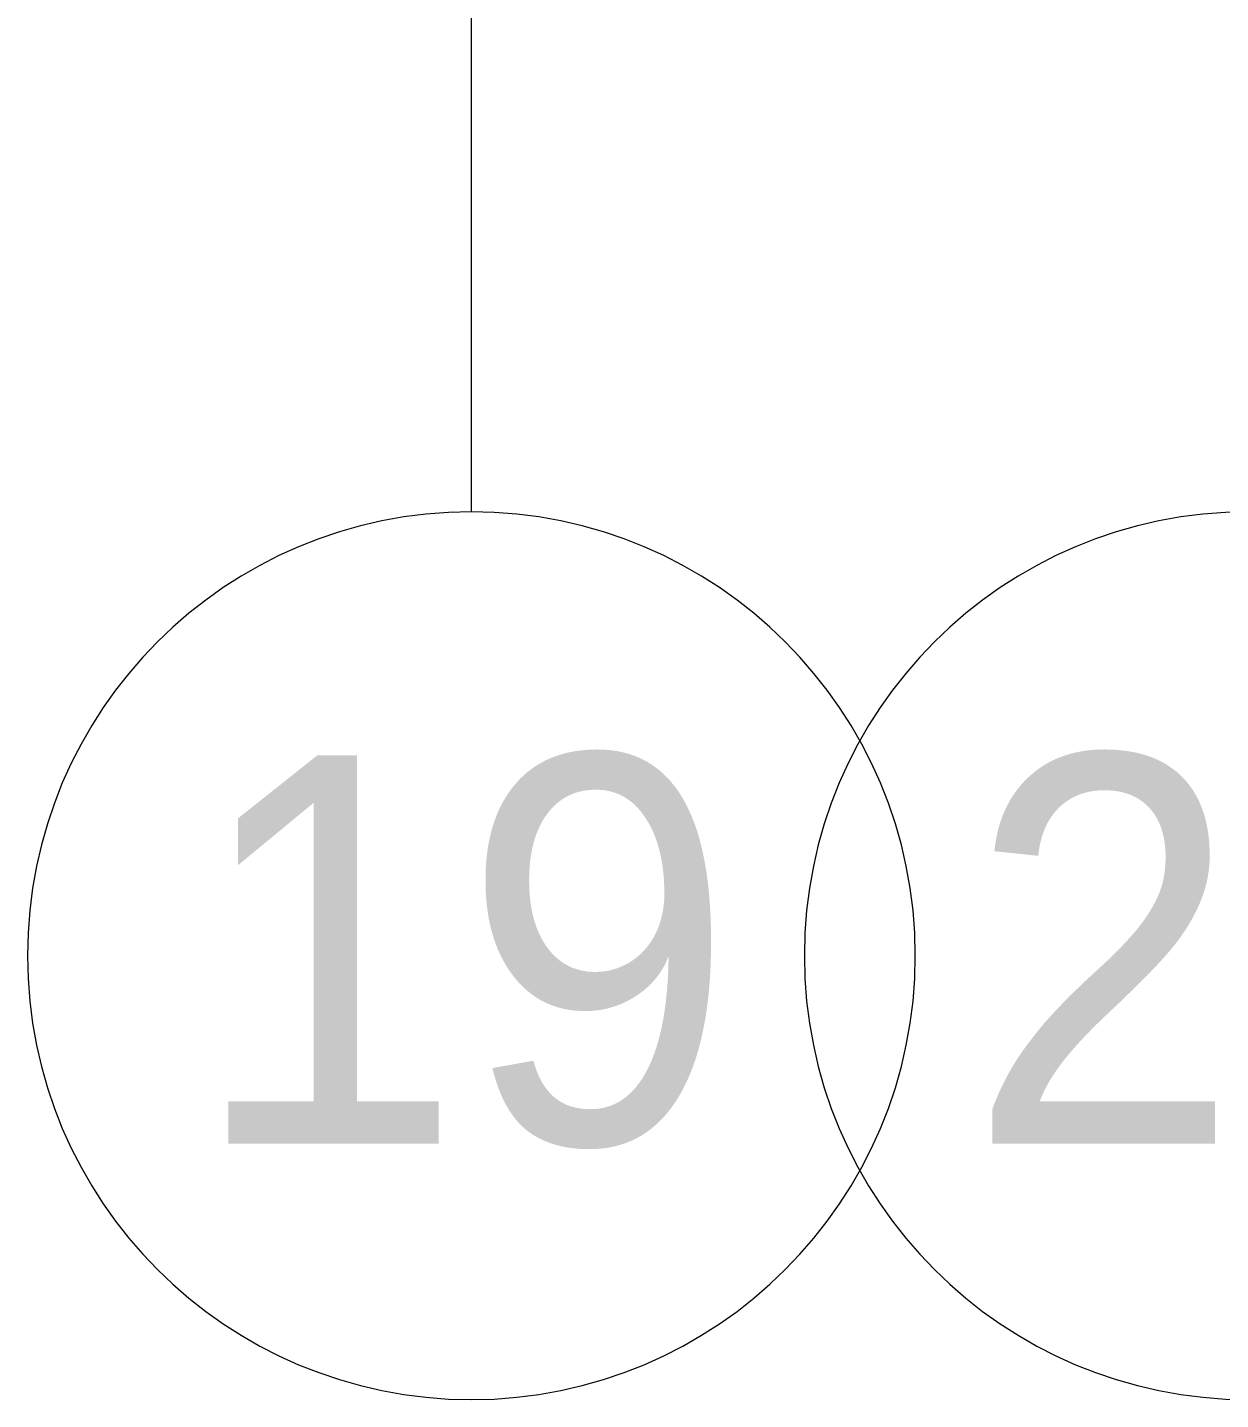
# Model space of a CAD drawing. Header units: millimetres. Extents: x -164500 to 426394, y -23753 to 102118.
# Drawn here: x 218532 to 220682, y 71033 to 73506 of the extents above; entities that cross this region are included whole.
import ezdxf

# ---------------------------------------------------------------- set-up
doc = ezdxf.new("R2010")
doc.units = ezdxf.units.MM
doc.layers.add('Оси', color=7, linetype='Continuous', lineweight=9)
doc.layers.add('Оси-1', color=7, linetype='Continuous', lineweight=20)
doc.styles.add('Arial', font='arial.ttf', dxfattribs={"width": 0.9, "height": 700})

# ---------------------------------------------------------------- blocks, each defined once
blk = doc.blocks.new('Ось сетки - D8-29747960-Объем проектирования 2 этажа')
at = {"layer": 'Оси-1'}
for start, end in [(360, 180), (180, 360)]:
    blk.add_arc((0, 0), 4, start, end, dxfattribs=at)
blk = doc.blocks.new('2floor')
at = {"layer": 'Оси'}
blk.add_line((219332.1, -1906.3), (219332.1, 3093.7), dxfattribs=at)
at = {"layer": 'Оси-1', "xscale": 199.9999999999999, "yscale": 199.9999999999999, "zscale": 199.9999999999999}
for p in [(219332.1, -2706.3), (220732.1, -2706.3)]:
    blk.add_blockref('Ось сетки - D8-29747960-Объем проектирования 2 этажа', p, dxfattribs=at)
at = {"layer": 'Оси', "char_height": 700, "width": 1212.151, "attachment_point": 1, "style": 'Arial'}
for s, insert in [('19', (218826.9, -2345)), ('20', (220226.9, -2345))]:
    blk.add_mtext(s, dxfattribs=dict(at, insert=insert))

msp = doc.modelspace()

# ---------------------------------------------------------------- block references
msp.add_blockref('2floor', (0, 74539.358))

doc.saveas('drawing.dxf')
